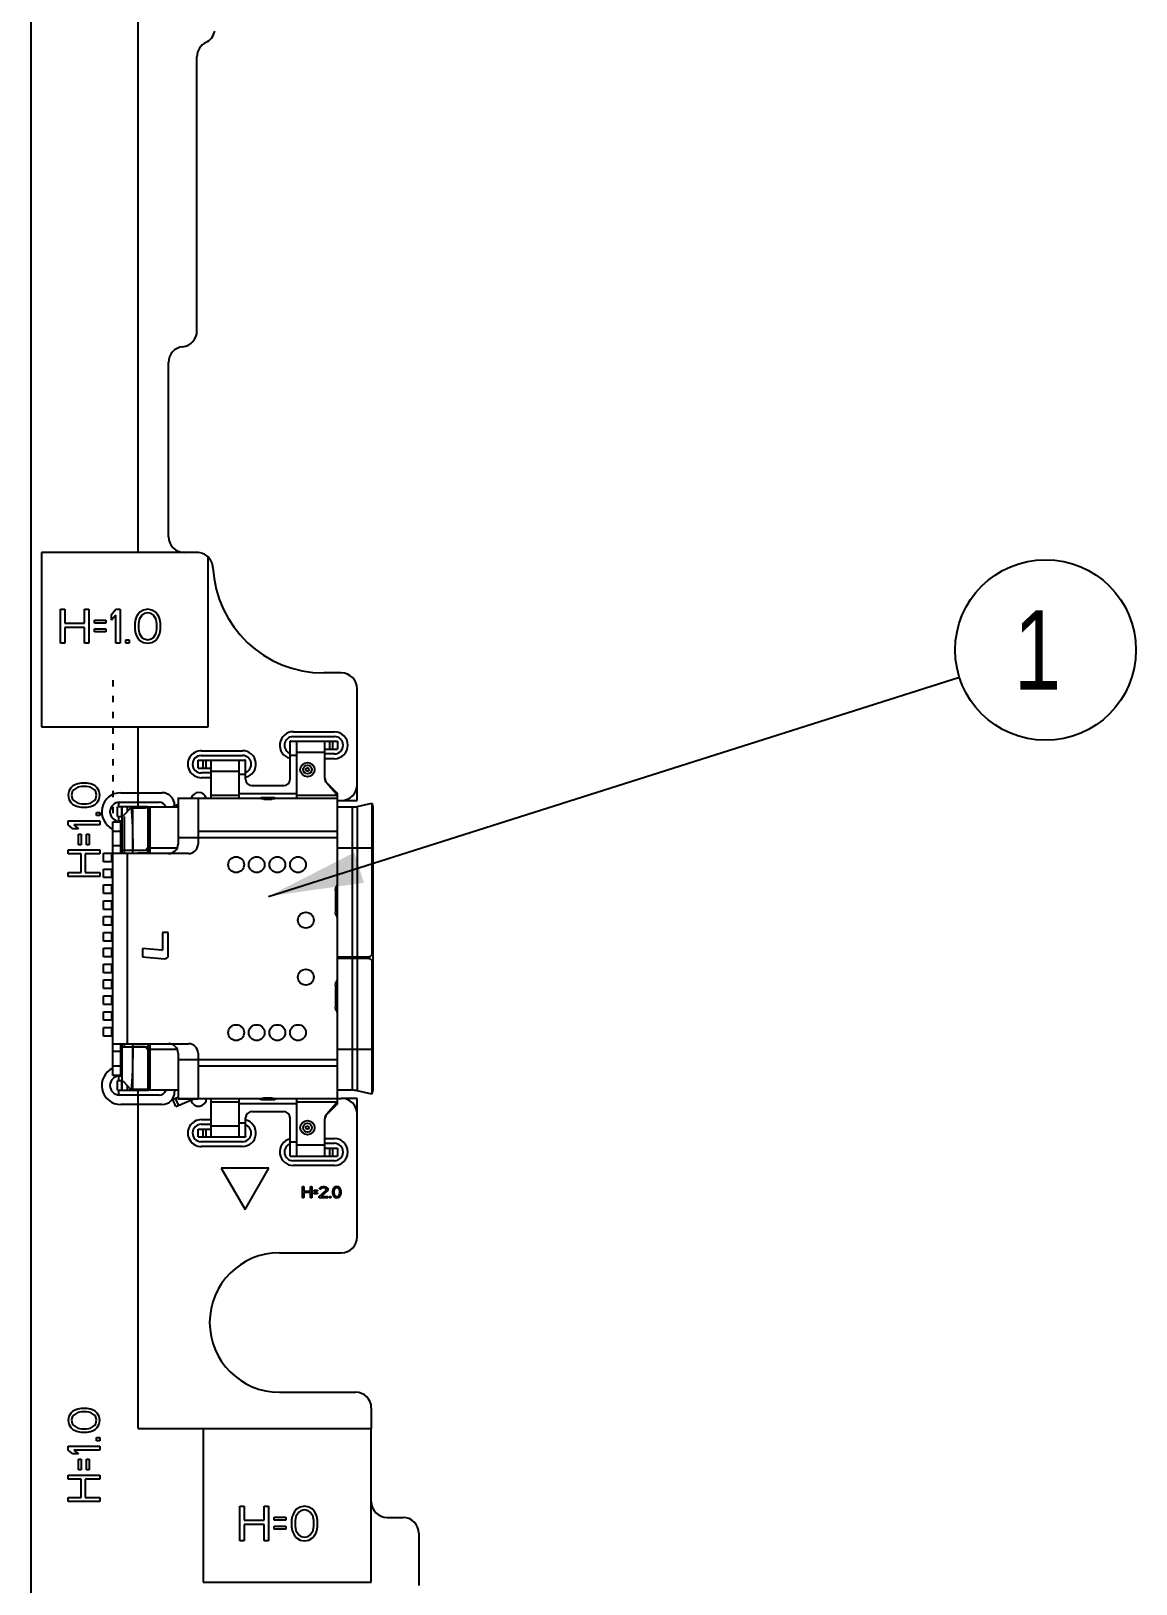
# Model space of a CAD drawing. Header units: millimetres. Extents: x 0 to 594, y 0 to 420.
# Drawn here: x 340.58 to 375.44, y 111.82 to 160.83 of the extents above; entities that cross this region are included whole.
import ezdxf

# ---------------------------------------------------------------- set-up
doc = ezdxf.new("R2010")
doc.units = ezdxf.units.MM
doc.header["$LTSCALE"] = 32.67
doc.layers.get('0').update_dxf_attribs({"linetype": 'CONTINUOUS'})
doc.styles.get("Standard").update_dxf_attribs({"font": 'txt', "width": 0.8})
doc.dimstyles.get("Standard").update_dxf_attribs({"dimtxt": 2.5, "dimasz": 3, "dimexe": 1.5, "dimexo": 1.2, "dimtad": 1, "dimdsep": 46, "dimtxsty": 'STANDARD', "dimblk": '_FILLED', "dimblk1": '_FILLED', "dimblk2": '_FILLED', "dimcen": 0.09, "dimazin": 2, "dimtol": 1, "dimtp": 0.01, "dimtm": 0.01, "dimtfac": 1, "dimtofl": 0, "dimtmove": 0, "dimatfit": 3, "dimldrblk": '_FILLED', "dimfxl": 1, "dimtolj": 1, "dimarcsym": 0})

# ---------------------------------------------------------------- blocks, each defined once
blk = doc.blocks.new('_FILLED')
at = {"color": 0, "linetype": 'BYBLOCK'}
blk.add_solid([(0, 0), (-1, 0.167), (-1, -0.167)], dxfattribs=at)
blk = doc.blocks.new('BALLOON_BL11', base_point=(372.585, 141.298))
at = {"color": 7, "linetype": 'CONTINUOUS'}
blk.add_circle((372.585, 141.298), 2.851, dxfattribs=at)
at = {"color": 7, "linetype": 'CONTINUOUS', "insert": (371.585, 142.548), "char_height": 2.5, "width": 2, "attachment_point": 1, "line_spacing_factor": 0.9}
blk.add_mtext('1', dxfattribs=at)

msp = doc.modelspace()

# ---------------------------------------------------------------- linework, layer by layer
at = {"color": 7, "linetype": 'CONTINUOUS'}
for p, q in [((340.584, 102.923), (340.584, 193.753)), ((343.967, 144.373), (343.967, 168.026)), ((345.817, 151.368), (345.817, 160.023)), ((344.917, 144.873), (344.917, 150.373)), ((345.822, 144.373), (340.917, 144.373)), ((340.917, 144.373), (340.917, 138.873)), ((346.167, 138.873), (346.167, 144.235)), ((341.51, 142.583), (341.645, 142.583)), ((341.51, 141.509), (341.51, 142.583)), ((341.645, 142.583), (341.645, 142.149)), ((341.645, 142.149), (342.271, 142.149)), ((342.271, 142.583), (342.405, 142.583)), ((342.271, 142.149), (342.271, 142.583)), ((342.405, 142.583), (342.405, 141.509)), ((342.584, 142.24), (342.942, 142.24)), ((342.584, 142.149), (342.584, 142.24)), ((342.942, 142.149), (342.584, 142.149)), ((342.942, 142.24), (342.942, 142.149)), ((343.121, 142.423), (343.256, 142.583)), ((343.121, 142.24), (343.121, 142.423)), ((343.256, 142.4), (343.121, 142.24)), ((343.256, 142.583), (343.39, 142.583)), ((343.256, 141.509), (343.256, 142.4)), ((343.39, 142.583), (343.39, 141.509)), ((343.882, 142.263), (343.86, 142.149)), ((343.86, 142.149), (343.86, 141.943)), ((343.904, 142.332), (343.882, 142.263)), ((343.949, 142.423), (343.904, 142.332)), ((344.016, 142.492), (343.949, 142.423)), ((343.994, 142.263), (343.971, 142.126)), ((344.083, 142.4), (343.994, 142.263)), ((344.128, 142.56), (344.016, 142.492)), ((344.15, 142.446), (344.083, 142.4)), ((344.262, 142.583), (344.128, 142.56)), ((344.262, 142.469), (344.15, 142.446)), ((344.397, 142.56), (344.262, 142.583)), ((344.374, 142.446), (344.262, 142.469)), ((344.441, 142.4), (344.374, 142.446)), ((344.508, 142.492), (344.397, 142.56)), ((344.531, 142.263), (344.441, 142.4)), ((344.576, 142.423), (344.508, 142.492)), ((344.553, 142.126), (344.531, 142.263)), ((344.62, 142.332), (344.576, 142.423)), ((344.643, 142.263), (344.62, 142.332)), ((344.665, 142.149), (344.643, 142.263)), ((344.665, 141.943), (344.665, 142.149)), ((342.271, 142.012), (341.645, 142.012)), ((341.645, 142.012), (341.645, 141.509)), ((342.271, 141.509), (342.271, 142.012)), ((342.584, 141.966), (342.942, 141.966)), ((342.584, 141.875), (342.584, 141.966)), ((342.942, 141.875), (342.584, 141.875)), ((342.942, 141.966), (342.942, 141.875)), ((343.86, 141.943), (343.882, 141.829)), ((343.882, 141.829), (343.904, 141.761)), ((343.904, 141.761), (343.949, 141.669)), ((343.949, 141.669), (344.016, 141.601)), ((343.971, 142.126), (343.971, 141.966)), ((343.971, 141.966), (343.994, 141.829)), ((343.994, 141.829), (344.083, 141.692)), ((344.083, 141.692), (344.15, 141.646)), ((344.15, 141.646), (344.262, 141.623)), ((344.262, 141.623), (344.374, 141.646)), ((344.374, 141.646), (344.441, 141.692)), ((344.441, 141.692), (344.531, 141.829)), ((344.508, 141.601), (344.576, 141.669)), ((344.531, 141.829), (344.553, 141.966)), ((344.553, 141.966), (344.553, 142.126)), ((344.576, 141.669), (344.62, 141.761)), ((344.62, 141.761), (344.643, 141.829)), ((344.643, 141.829), (344.665, 141.943)), ((341.645, 141.509), (341.51, 141.509)), ((342.405, 141.509), (342.271, 141.509)), ((343.39, 141.509), (343.256, 141.509)), ((343.569, 141.623), (343.681, 141.623)), ((343.569, 141.509), (343.569, 141.623)), ((343.681, 141.509), (343.569, 141.509)), ((343.681, 141.623), (343.681, 141.509)), ((344.016, 141.601), (344.128, 141.532)), ((344.128, 141.532), (344.262, 141.509)), ((344.262, 141.509), (344.397, 141.532)), ((344.397, 141.532), (344.508, 141.601)), ((350.367, 140.573), (349.817, 140.573)), ((350.867, 137.048), (350.867, 140.073)), ((340.917, 138.873), (346.167, 138.873)), ((343.967, 136.343), (343.967, 138.873)), ((348.774, 138.418), (348.752, 138.418)), ((348.752, 137.218), (348.752, 138.416)), ((348.781, 138.418), (350.252, 138.418)), ((348.844, 138.568), (350.152, 138.568)), ((348.952, 138.418), (348.952, 136.618)), ((349.852, 137.244), (349.852, 138.418)), ((350.002, 138.418), (350.002, 138.168)), ((350.102, 138.168), (350.102, 138.418)), ((350.252, 138.418), (350.252, 138.168)), ((345.852, 137.818), (347.322, 137.818)), ((345.852, 137.568), (345.852, 137.818)), ((345.944, 137.968), (347.252, 137.968)), ((346.002, 137.818), (346.002, 137.568)), ((346.102, 137.568), (346.102, 137.818)), ((346.252, 137.818), (346.252, 136.618)), ((347.152, 136.618), (347.152, 137.818)), ((347.351, 137.818), (347.329, 137.818)), ((347.352, 137.218), (347.352, 137.816)), ((348.952, 137.968), (348.752, 137.968)), ((349.852, 138.068), (348.952, 138.068)), ((349.852, 138.168), (350.252, 138.168)), ((350.152, 138.018), (349.852, 138.018)), ((345.852, 137.568), (346.252, 137.568)), ((346.252, 137.418), (345.952, 137.418)), ((347.152, 137.468), (346.252, 137.468)), ((347.352, 137.368), (347.152, 137.368)), ((341.779, 136.841), (341.757, 136.716)), ((341.842, 136.945), (341.779, 136.841)), ((341.906, 137.007), (341.842, 136.945)), ((341.885, 136.82), (341.864, 136.716)), ((341.928, 136.882), (341.885, 136.82)), ((341.991, 137.049), (341.906, 137.007)), ((342.055, 136.966), (341.928, 136.882)), ((342.055, 137.07), (341.991, 137.049)), ((342.162, 137.091), (342.055, 137.07)), ((342.183, 136.986), (342.055, 136.966)), ((342.353, 137.091), (342.162, 137.091)), ((342.332, 136.986), (342.183, 136.986)), ((342.459, 136.966), (342.332, 136.986)), ((342.459, 137.07), (342.353, 137.091)), ((342.523, 137.049), (342.459, 137.07)), ((342.587, 136.882), (342.459, 136.966)), ((342.608, 137.007), (342.523, 137.049)), ((342.63, 136.82), (342.587, 136.882)), ((342.672, 136.945), (342.608, 137.007)), ((342.651, 136.716), (342.63, 136.82)), ((342.736, 136.841), (342.672, 136.945)), ((342.757, 136.716), (342.736, 136.841)), ((347.152, 136.768), (348.952, 136.768)), ((347.552, 137.018), (348.552, 137.018)), ((349.902, 137.111), (350.201, 136.775)), ((349.91, 137.11), (350.252, 136.768)), ((350.206, 136.768), (350.252, 136.768)), ((350.252, 136.68), (350.252, 136.768)), ((341.757, 136.716), (341.779, 136.591)), ((341.779, 136.591), (341.842, 136.486)), ((341.842, 136.486), (341.906, 136.424)), ((341.864, 136.716), (341.885, 136.611)), ((341.885, 136.611), (341.928, 136.549)), ((341.906, 136.424), (341.991, 136.382)), ((341.928, 136.549), (342.055, 136.466)), ((341.991, 136.382), (342.055, 136.361)), ((342.055, 136.466), (342.183, 136.445)), ((342.055, 136.361), (342.162, 136.341)), ((342.162, 136.341), (342.353, 136.341)), ((342.183, 136.445), (342.332, 136.445)), ((342.332, 136.445), (342.459, 136.466)), ((342.353, 136.341), (342.459, 136.361)), ((342.459, 136.466), (342.587, 136.549)), ((342.459, 136.361), (342.523, 136.382)), ((342.523, 136.382), (342.608, 136.424)), ((342.587, 136.549), (342.63, 136.611)), ((342.608, 136.424), (342.672, 136.486)), ((342.63, 136.611), (342.651, 136.716)), ((342.672, 136.486), (342.736, 136.591)), ((342.736, 136.591), (342.757, 136.716)), ((344.206, 136.343), (343.312, 136.343)), ((343.312, 136.043), (343.312, 136.343)), ((343.337, 136.493), (343.337, 136.343)), ((343.372, 136.493), (344.622, 136.493)), ((343.438, 136.343), (343.438, 136.043)), ((343.441, 136.343), (343.441, 136.043)), ((343.462, 134.873), (343.462, 136.343)), ((343.736, 136.321), (343.495, 136.07)), ((343.612, 136.343), (343.612, 136.191)), ((344.182, 136.321), (343.736, 136.321)), ((343.736, 136.321), (343.747, 136.283)), ((343.779, 136.321), (344.182, 136.321)), ((343.779, 136.321), (343.779, 134.873)), ((344.132, 136.321), (344.132, 136.343)), ((344.243, 136.343), (344.206, 136.343)), ((344.206, 136.321), (344.206, 136.343)), ((344.256, 136.343), (345.222, 136.343)), ((344.282, 134.968), (344.282, 136.337)), ((344.332, 136.343), (344.332, 134.893)), ((345.052, 136.36), (345.222, 136.43)), ((345.059, 136.343), (345.052, 136.36)), ((345.167, 136.343), (345.144, 136.398)), ((345.222, 136.618), (345.222, 135.173)), ((345.225, 136.618), (350.252, 136.618)), ((345.852, 136.618), (345.852, 135.173)), ((346.252, 136.718), (347.152, 136.718)), ((347.827, 136.643), (348.277, 136.643)), ((347.827, 136.643), (347.827, 136.618)), ((347.927, 136.595), (348.177, 136.595)), ((348.277, 136.618), (348.277, 136.643)), ((348.327, 136.618), (348.327, 136.616)), ((348.952, 136.718), (350.237, 136.718)), ((350.252, 127.104), (350.252, 136.642)), ((350.252, 136.548), (350.367, 136.548)), ((350.252, 136.343), (350.722, 136.343)), ((350.722, 131.613), (350.722, 136.343)), ((350.875, 136.36), (351.333, 136.463)), ((350.875, 136.36), (350.875, 131.613)), ((351.333, 136.463), (351.36, 136.343)), ((351.333, 136.463), (351.333, 131.713)), ((351.36, 136.343), (351.372, 136.343)), ((351.372, 127.403), (351.372, 136.343)), ((341.757, 135.903), (342.757, 135.903)), ((341.757, 135.778), (341.757, 135.903)), ((341.906, 135.653), (341.757, 135.778)), ((342.757, 135.778), (341.928, 135.778)), ((341.928, 135.778), (342.076, 135.653)), ((342.651, 136.174), (342.757, 136.174)), ((342.651, 136.07), (342.651, 136.174)), ((342.757, 136.07), (342.651, 136.07)), ((342.757, 136.174), (342.757, 136.07)), ((342.757, 135.903), (342.757, 135.778)), ((343.162, 135.873), (343.412, 135.873)), ((343.162, 127.873), (343.162, 135.873)), ((343.312, 136.043), (343.462, 136.043)), ((343.337, 136.043), (343.337, 135.893)), ((343.462, 135.893), (343.372, 135.893)), ((343.412, 134.873), (343.412, 135.873)), ((343.462, 136.07), (343.495, 136.07)), ((343.529, 134.873), (343.529, 136.043)), ((342.076, 135.653), (341.906, 135.653)), ((342.076, 135.486), (342.162, 135.486)), ((342.076, 135.153), (342.076, 135.486)), ((342.162, 135.486), (342.162, 135.153)), ((342.332, 135.486), (342.417, 135.486)), ((342.332, 135.153), (342.332, 135.486)), ((342.417, 135.486), (342.417, 135.153)), ((343.412, 135.573), (343.162, 135.573)), ((350.252, 135.368), (345.222, 135.368)), ((350.252, 135.568), (345.852, 135.568)), ((341.757, 134.986), (342.757, 134.986)), ((341.757, 134.861), (341.757, 134.986)), ((342.162, 134.861), (341.757, 134.861)), ((342.162, 135.153), (342.076, 135.153)), ((342.162, 134.278), (342.162, 134.861)), ((342.757, 134.861), (342.289, 134.861)), ((342.289, 134.861), (342.289, 134.278)), ((342.417, 135.153), (342.332, 135.153)), ((342.757, 134.986), (342.757, 134.861)), ((343.162, 134.848), (343.116, 134.848)), ((343.116, 134.848), (343.116, 134.648)), ((343.162, 135.123), (343.412, 135.123)), ((345.552, 134.873), (343.162, 134.873)), ((343.786, 134.973), (343.462, 134.973)), ((343.612, 134.873), (343.612, 128.873)), ((344.182, 134.973), (343.786, 134.973)), ((344.282, 134.973), (343.79, 134.973)), ((343.952, 134.893), (344.332, 134.893)), ((343.952, 134.873), (343.952, 134.893)), ((344.182, 134.973), (344.282, 135.073)), ((345.19, 135.043), (344.282, 135.043)), ((351.372, 135.043), (350.252, 135.043)), ((343.116, 134.648), (343.162, 134.648)), ((343.162, 134.348), (343.116, 134.348)), ((343.116, 134.348), (343.116, 134.148)), ((341.757, 134.278), (342.162, 134.278)), ((341.757, 134.153), (341.757, 134.278)), ((342.757, 134.153), (341.757, 134.153)), ((342.289, 134.278), (342.757, 134.278)), ((342.757, 134.278), (342.757, 134.153)), ((343.116, 134.148), (343.162, 134.148)), ((343.162, 133.848), (343.116, 133.848)), ((343.116, 133.848), (343.116, 133.648)), ((343.116, 133.648), (343.162, 133.648)), ((343.116, 133.348), (343.162, 133.348)), ((343.116, 133.348), (343.116, 133.148)), ((350.202, 133.101), (350.202, 133.645)), ((343.116, 133.148), (343.162, 133.148)), ((343.162, 132.848), (343.116, 132.848)), ((343.116, 132.848), (343.116, 132.648)), ((343.116, 132.648), (343.162, 132.648)), ((343.162, 132.348), (343.116, 132.348)), ((343.116, 132.348), (343.116, 132.148)), ((344.912, 132.385), (344.732, 132.385)), ((344.732, 132.385), (344.732, 131.845)), ((344.912, 131.655), (344.912, 132.385)), ((343.116, 132.148), (343.162, 132.148)), ((343.162, 131.848), (343.116, 131.848)), ((343.116, 131.848), (343.116, 131.648)), ((344.705, 131.82), (344.102, 131.873)), ((344.102, 131.873), (344.102, 131.617)), ((343.116, 131.648), (343.162, 131.648)), ((344.102, 131.617), (344.803, 131.556)), ((350.252, 131.613), (351.236, 131.613)), ((351.296, 131.563), (350.252, 131.563)), ((350.722, 127.403), (350.722, 131.563)), ((350.875, 131.563), (350.875, 127.386)), ((351.333, 131.713), (351.372, 131.713)), ((351.372, 131.463), (351.333, 131.463)), ((351.333, 131.463), (351.333, 127.283)), ((343.162, 131.348), (343.116, 131.348)), ((343.116, 131.348), (343.116, 131.148)), ((343.116, 131.148), (343.162, 131.148)), ((343.116, 130.848), (343.162, 130.848)), ((343.116, 130.848), (343.116, 130.648)), ((343.116, 130.648), (343.162, 130.648)), ((350.202, 130.101), (350.202, 130.645)), ((343.162, 130.348), (343.116, 130.348)), ((343.116, 130.348), (343.116, 130.148)), ((343.116, 130.148), (343.162, 130.148)), ((343.162, 129.848), (343.116, 129.848)), ((343.116, 129.848), (343.116, 129.648)), ((343.116, 129.648), (343.162, 129.648)), ((343.116, 129.348), (343.162, 129.348)), ((343.116, 129.348), (343.116, 129.148)), ((343.116, 129.148), (343.162, 129.148)), ((343.162, 128.873), (345.552, 128.873)), ((343.412, 128.623), (343.162, 128.623)), ((343.412, 127.873), (343.412, 128.873)), ((343.462, 127.403), (343.462, 128.873)), ((343.462, 128.773), (343.752, 128.773)), ((343.529, 128.773), (343.529, 128.873)), ((343.752, 128.773), (344.282, 128.773)), ((343.779, 128.873), (343.779, 127.426)), ((344.182, 128.773), (343.79, 128.773)), ((343.952, 128.853), (343.952, 128.873)), ((344.332, 128.853), (343.952, 128.853)), ((344.182, 128.773), (344.282, 128.673)), ((344.282, 127.41), (344.282, 128.778)), ((344.282, 128.703), (345.19, 128.703)), ((344.332, 128.853), (344.332, 127.403)), ((345.222, 128.573), (345.222, 127.129)), ((345.852, 128.573), (345.852, 127.128)), ((350.252, 128.703), (351.372, 128.703)), ((343.162, 128.173), (343.412, 128.173)), ((345.222, 128.378), (350.252, 128.378)), ((345.852, 128.178), (350.252, 128.178)), ((343.412, 127.873), (343.162, 127.873)), ((343.462, 127.703), (343.312, 127.703)), ((343.312, 127.403), (343.312, 127.703)), ((343.337, 127.853), (343.337, 127.703)), ((343.372, 127.853), (343.462, 127.853)), ((343.438, 127.703), (343.438, 127.403)), ((343.441, 127.703), (343.441, 127.403)), ((343.495, 127.676), (343.462, 127.676)), ((343.495, 127.676), (343.736, 127.426)), ((343.612, 127.555), (343.612, 127.403)), ((343.747, 127.463), (343.736, 127.426)), ((343.312, 127.403), (344.206, 127.403)), ((343.337, 127.403), (343.337, 127.253)), ((344.622, 127.253), (343.372, 127.253)), ((343.736, 127.426), (344.182, 127.426)), ((344.278, 127.426), (343.779, 127.426)), ((343.967, 116.723), (343.967, 127.426)), ((344.132, 127.403), (344.132, 127.426)), ((344.206, 127.403), (344.206, 127.426)), ((344.206, 127.403), (344.243, 127.404)), ((345.222, 127.403), (344.256, 127.403)), ((345.052, 127.12), (345.222, 127.19)), ((345.148, 126.889), (345.052, 127.12)), ((345.24, 126.927), (345.144, 127.158)), ((345.148, 126.889), (345.698, 127.117)), ((345.222, 127.129), (345.852, 127.129)), ((350.252, 127.128), (345.225, 127.128)), ((346.252, 127.128), (346.252, 125.928)), ((347.152, 127.028), (346.252, 127.028)), ((347.152, 125.928), (347.152, 127.128)), ((348.952, 126.978), (347.152, 126.978)), ((347.777, 127.128), (347.777, 127.131)), ((347.777, 127.129), (348.327, 127.129)), ((347.827, 127.128), (347.827, 127.103)), ((348.277, 127.103), (347.827, 127.103)), ((348.177, 127.151), (347.927, 127.151)), ((348.277, 127.103), (348.277, 127.128)), ((348.952, 127.128), (348.952, 125.328)), ((350.237, 127.028), (348.952, 127.028)), ((350.201, 126.971), (349.902, 126.635)), ((350.252, 126.978), (349.91, 126.637)), ((350.252, 126.978), (350.206, 126.978)), ((350.722, 127.403), (350.252, 127.403)), ((350.252, 127.148), (350.367, 127.148)), ((350.252, 126.978), (350.252, 127.066)), ((351.333, 127.283), (350.875, 127.386)), ((351.36, 127.403), (351.333, 127.283)), ((351.372, 127.403), (351.36, 127.403)), ((347.352, 125.93), (347.352, 126.528)), ((347.552, 126.728), (348.552, 126.728)), ((348.752, 125.33), (348.752, 126.528)), ((349.852, 125.328), (349.852, 126.502)), ((350.867, 122.773), (350.867, 126.648)), ((345.852, 126.178), (346.252, 126.178)), ((345.852, 125.928), (345.852, 126.178)), ((345.952, 126.328), (346.252, 126.328)), ((346.002, 126.178), (346.002, 125.928)), ((346.102, 125.928), (346.102, 126.178)), ((346.252, 126.278), (347.152, 126.278)), ((347.152, 126.378), (347.352, 126.378)), ((345.852, 125.928), (347.322, 125.928)), ((347.252, 125.778), (345.944, 125.778)), ((347.329, 125.928), (347.351, 125.928)), ((348.752, 125.778), (348.952, 125.778)), ((348.952, 125.678), (349.852, 125.678)), ((349.852, 125.728), (350.152, 125.728)), ((349.852, 125.578), (350.252, 125.578)), ((350.002, 125.578), (350.002, 125.328)), ((350.102, 125.328), (350.102, 125.578)), ((350.252, 125.578), (350.252, 125.328)), ((348.752, 125.328), (348.774, 125.328)), ((348.781, 125.328), (350.252, 125.328)), ((350.152, 125.178), (348.844, 125.178)), ((348.084, 124.943), (346.584, 124.943)), ((346.584, 124.943), (347.334, 123.644)), ((347.334, 123.644), (348.084, 124.943)), ((349.145, 124.364), (349.19, 124.364)), ((349.145, 124.01), (349.145, 124.364)), ((349.19, 124.01), (349.145, 124.01)), ((349.19, 124.364), (349.19, 124.221)), ((349.19, 124.221), (349.396, 124.221)), ((349.396, 124.176), (349.19, 124.176)), ((349.19, 124.176), (349.19, 124.01)), ((349.396, 124.364), (349.44, 124.364)), ((349.396, 124.221), (349.396, 124.364)), ((349.396, 124.01), (349.396, 124.176)), ((349.44, 124.01), (349.396, 124.01)), ((349.44, 124.364), (349.44, 124.01)), ((349.499, 124.251), (349.617, 124.251)), ((349.499, 124.221), (349.499, 124.251)), ((349.617, 124.221), (349.499, 124.221)), ((349.499, 124.161), (349.617, 124.161)), ((349.499, 124.131), (349.499, 124.161)), ((349.617, 124.131), (349.499, 124.131)), ((349.617, 124.251), (349.617, 124.221)), ((349.617, 124.161), (349.617, 124.131)), ((349.676, 124.048), (349.882, 124.236)), ((349.676, 124.01), (349.676, 124.048)), ((349.941, 124.01), (349.676, 124.01)), ((349.683, 124.281), (349.69, 124.311)), ((349.72, 124.281), (349.683, 124.281)), ((349.69, 124.311), (349.72, 124.341)), ((349.72, 124.341), (349.749, 124.356)), ((349.735, 124.304), (349.72, 124.281)), ((349.757, 124.319), (349.735, 124.304)), ((349.919, 124.213), (349.735, 124.048)), ((349.735, 124.048), (349.941, 124.048)), ((349.749, 124.356), (349.801, 124.364)), ((349.793, 124.326), (349.757, 124.319)), ((349.823, 124.326), (349.793, 124.326)), ((349.801, 124.364), (349.83, 124.364)), ((349.86, 124.319), (349.823, 124.326)), ((349.83, 124.364), (349.875, 124.356)), ((349.882, 124.304), (349.86, 124.319)), ((349.875, 124.356), (349.904, 124.341)), ((349.897, 124.281), (349.882, 124.304)), ((349.882, 124.236), (349.897, 124.266)), ((349.897, 124.266), (349.897, 124.281)), ((349.904, 124.341), (349.933, 124.311)), ((349.933, 124.236), (349.919, 124.213)), ((349.933, 124.311), (349.941, 124.281)), ((349.941, 124.266), (349.933, 124.236)), ((349.941, 124.281), (349.941, 124.266)), ((349.941, 124.048), (349.941, 124.01)), ((350, 124.048), (350.037, 124.048)), ((350, 124.01), (350, 124.048)), ((350.037, 124.01), (350, 124.01)), ((350.037, 124.048), (350.037, 124.01)), ((350.103, 124.259), (350.095, 124.221)), ((350.095, 124.221), (350.095, 124.153)), ((350.095, 124.153), (350.103, 124.116)), ((350.11, 124.281), (350.103, 124.259)), ((350.103, 124.116), (350.11, 124.093)), ((350.125, 124.311), (350.11, 124.281)), ((350.11, 124.093), (350.125, 124.063)), ((350.147, 124.334), (350.125, 124.311)), ((350.125, 124.063), (350.147, 124.04)), ((350.14, 124.259), (350.132, 124.213)), ((350.132, 124.213), (350.132, 124.161)), ((350.132, 124.161), (350.14, 124.116)), ((350.169, 124.304), (350.14, 124.259)), ((350.14, 124.116), (350.169, 124.071)), ((350.184, 124.356), (350.147, 124.334)), ((350.147, 124.04), (350.184, 124.018)), ((350.191, 124.319), (350.169, 124.304)), ((350.169, 124.071), (350.191, 124.055)), ((350.228, 124.364), (350.184, 124.356)), ((350.184, 124.018), (350.228, 124.01)), ((350.228, 124.326), (350.191, 124.319)), ((350.191, 124.055), (350.228, 124.048)), ((350.272, 124.356), (350.228, 124.364)), ((350.265, 124.319), (350.228, 124.326)), ((350.228, 124.048), (350.265, 124.055)), ((350.228, 124.01), (350.272, 124.018)), ((350.287, 124.304), (350.265, 124.319)), ((350.265, 124.055), (350.287, 124.071)), ((350.309, 124.334), (350.272, 124.356)), ((350.272, 124.018), (350.309, 124.04)), ((350.316, 124.259), (350.287, 124.304)), ((350.287, 124.071), (350.316, 124.116)), ((350.331, 124.311), (350.309, 124.334)), ((350.309, 124.04), (350.331, 124.063)), ((350.324, 124.213), (350.316, 124.259)), ((350.316, 124.116), (350.324, 124.161)), ((350.324, 124.161), (350.324, 124.213)), ((350.346, 124.281), (350.331, 124.311)), ((350.331, 124.063), (350.346, 124.093)), ((350.353, 124.259), (350.346, 124.281)), ((350.346, 124.093), (350.353, 124.116)), ((350.361, 124.221), (350.353, 124.259)), ((350.353, 124.116), (350.361, 124.153)), ((350.361, 124.153), (350.361, 124.221)), ((348.417, 122.273), (350.367, 122.273)), ((348.417, 117.873), (350.817, 117.873)), ((341.842, 117.215), (341.779, 117.111)), ((341.906, 117.277), (341.842, 117.215)), ((341.928, 117.152), (341.885, 117.09)), ((341.991, 117.319), (341.906, 117.277)), ((342.055, 117.236), (341.928, 117.152)), ((342.055, 117.34), (341.991, 117.319)), ((342.162, 117.361), (342.055, 117.34)), ((342.183, 117.257), (342.055, 117.236)), ((342.353, 117.361), (342.162, 117.361)), ((342.332, 117.257), (342.183, 117.257)), ((342.459, 117.236), (342.332, 117.257)), ((342.459, 117.34), (342.353, 117.361)), ((342.523, 117.319), (342.459, 117.34)), ((342.587, 117.152), (342.459, 117.236)), ((342.608, 117.277), (342.523, 117.319)), ((342.63, 117.09), (342.587, 117.152)), ((342.672, 117.215), (342.608, 117.277)), ((342.736, 117.111), (342.672, 117.215)), ((351.317, 117.373), (351.317, 116.723)), ((341.779, 117.111), (341.757, 116.986)), ((341.757, 116.986), (341.779, 116.861)), ((341.779, 116.861), (341.842, 116.757)), ((341.842, 116.757), (341.906, 116.694)), ((341.885, 117.09), (341.864, 116.986)), ((341.864, 116.986), (341.885, 116.882)), ((341.885, 116.882), (341.928, 116.819)), ((341.906, 116.694), (341.991, 116.652)), ((341.928, 116.819), (342.055, 116.736)), ((341.991, 116.652), (342.055, 116.632)), ((342.055, 116.736), (342.183, 116.715)), ((342.183, 116.715), (342.332, 116.715)), ((342.332, 116.715), (342.459, 116.736)), ((342.459, 116.736), (342.587, 116.819)), ((342.459, 116.632), (342.523, 116.652)), ((342.523, 116.652), (342.608, 116.694)), ((342.587, 116.819), (342.63, 116.882)), ((342.608, 116.694), (342.672, 116.757)), ((342.651, 116.986), (342.63, 117.09)), ((342.63, 116.882), (342.651, 116.986)), ((342.672, 116.757), (342.736, 116.861)), ((342.757, 116.986), (342.736, 117.111)), ((342.736, 116.861), (342.757, 116.986)), ((343.967, 116.723), (351.317, 116.723)), ((346.017, 116.723), (346.017, 111.873)), ((351.317, 111.873), (351.317, 116.723)), ((341.757, 116.173), (342.757, 116.173)), ((341.757, 116.048), (341.757, 116.173)), ((342.055, 116.632), (342.162, 116.611)), ((342.162, 116.611), (342.353, 116.611)), ((342.353, 116.611), (342.459, 116.632)), ((342.651, 116.444), (342.757, 116.444)), ((342.651, 116.34), (342.651, 116.444)), ((342.757, 116.34), (342.651, 116.34)), ((342.757, 116.444), (342.757, 116.34)), ((342.757, 116.173), (342.757, 116.048)), ((341.906, 115.923), (341.757, 116.048)), ((342.076, 115.923), (341.906, 115.923)), ((342.757, 116.048), (341.928, 116.048)), ((341.928, 116.048), (342.076, 115.923)), ((342.076, 115.757), (342.162, 115.757)), ((342.076, 115.423), (342.076, 115.757)), ((342.162, 115.757), (342.162, 115.423)), ((342.332, 115.757), (342.417, 115.757)), ((342.332, 115.423), (342.332, 115.757)), ((342.417, 115.757), (342.417, 115.423)), ((341.757, 115.257), (342.757, 115.257)), ((341.757, 115.132), (341.757, 115.257)), ((342.162, 115.423), (342.076, 115.423)), ((342.417, 115.423), (342.332, 115.423)), ((342.757, 115.257), (342.757, 115.132)), ((342.162, 115.132), (341.757, 115.132)), ((342.162, 114.548), (342.162, 115.132)), ((342.757, 115.132), (342.289, 115.132)), ((342.289, 115.132), (342.289, 114.548)), ((341.757, 114.548), (342.162, 114.548)), ((341.757, 114.423), (341.757, 114.548)), ((342.757, 114.423), (341.757, 114.423)), ((342.289, 114.548), (342.757, 114.548)), ((342.757, 114.548), (342.757, 114.423)), ((347.168, 114.273), (347.305, 114.273)), ((347.168, 113.184), (347.168, 114.273)), ((347.305, 114.273), (347.305, 113.832)), ((347.94, 114.273), (348.076, 114.273)), ((347.94, 113.832), (347.94, 114.273)), ((348.076, 114.273), (348.076, 113.184)), ((349.074, 114.249), (348.961, 114.18)), ((349.21, 114.273), (349.074, 114.249)), ((349.346, 114.249), (349.21, 114.273)), ((349.46, 114.18), (349.346, 114.249)), ((347.305, 113.832), (347.94, 113.832)), ((348.257, 113.925), (348.62, 113.925)), ((348.257, 113.832), (348.257, 113.925)), ((348.62, 113.832), (348.257, 113.832)), ((348.62, 113.925), (348.62, 113.832)), ((348.825, 113.948), (348.802, 113.832)), ((348.802, 113.832), (348.802, 113.624)), ((348.847, 114.018), (348.825, 113.948)), ((348.893, 114.11), (348.847, 114.018)), ((348.961, 114.18), (348.893, 114.11)), ((348.938, 113.948), (348.915, 113.809)), ((348.915, 113.809), (348.915, 113.647)), ((349.029, 114.087), (348.938, 113.948)), ((349.097, 114.134), (349.029, 114.087)), ((349.21, 114.157), (349.097, 114.134)), ((349.324, 114.134), (349.21, 114.157)), ((349.392, 114.087), (349.324, 114.134)), ((349.482, 113.948), (349.392, 114.087)), ((349.528, 114.11), (349.46, 114.18)), ((349.505, 113.809), (349.482, 113.948)), ((349.505, 113.647), (349.505, 113.809)), ((349.573, 114.018), (349.528, 114.11)), ((349.596, 113.948), (349.573, 114.018)), ((349.619, 113.832), (349.596, 113.948)), ((349.619, 113.624), (349.619, 113.832)), ((351.817, 113.923), (352.317, 113.923)), ((347.94, 113.693), (347.305, 113.693)), ((347.305, 113.693), (347.305, 113.184)), ((347.94, 113.184), (347.94, 113.693)), ((348.257, 113.647), (348.62, 113.647)), ((348.257, 113.554), (348.257, 113.647)), ((348.62, 113.554), (348.257, 113.554)), ((348.62, 113.647), (348.62, 113.554)), ((348.802, 113.624), (348.825, 113.508)), ((348.825, 113.508), (348.847, 113.439)), ((348.847, 113.439), (348.893, 113.346)), ((348.893, 113.346), (348.961, 113.276)), ((348.915, 113.647), (348.938, 113.508)), ((348.938, 113.508), (349.029, 113.369)), ((348.961, 113.276), (349.074, 113.207)), ((349.029, 113.369), (349.097, 113.323)), ((349.097, 113.323), (349.21, 113.3)), ((349.21, 113.3), (349.324, 113.323)), ((349.324, 113.323), (349.392, 113.369)), ((349.346, 113.207), (349.46, 113.276)), ((349.392, 113.369), (349.482, 113.508)), ((349.46, 113.276), (349.528, 113.346)), ((349.482, 113.508), (349.505, 113.647)), ((349.528, 113.346), (349.573, 113.439)), ((349.573, 113.439), (349.596, 113.508)), ((349.596, 113.508), (349.619, 113.624)), ((352.817, 113.423), (352.817, 111.77)), ((347.305, 113.184), (347.168, 113.184)), ((348.076, 113.184), (347.94, 113.184)), ((349.074, 113.207), (349.21, 113.184)), ((349.21, 113.184), (349.346, 113.207)), ((346.017, 111.873), (351.317, 111.873))]:
    msp.add_line(p, q, dxfattribs=at)
at = {"color": 40, "linetype": 'CONTINUOUS'}
for p, q in [((343.162, 140.348), (343.162, 140.148)), ((343.162, 139.848), (343.162, 139.648)), ((343.162, 139.348), (343.162, 139.148)), ((350.872, 136.548), (350.872, 139.423)), ((343.162, 138.848), (343.162, 138.648)), ((348.852, 138.718), (350.152, 138.718)), ((343.162, 138.348), (343.162, 138.148)), ((343.162, 137.848), (343.162, 137.648)), ((345.952, 138.118), (347.252, 138.118)), ((350.152, 137.868), (349.852, 137.868)), ((343.162, 137.348), (343.162, 137.148)), ((346.252, 137.268), (345.952, 137.268)), ((343.162, 136.848), (343.162, 136.648)), ((343.412, 136.793), (344.712, 136.793)), ((343.162, 136.348), (343.162, 136.148)), ((345.112, 136.393), (345.112, 136.384)), ((350.367, 136.548), (350.872, 136.548)), ((343.462, 135.593), (343.412, 135.593)), ((342.872, 134.883), (343.162, 134.883)), ((342.872, 134.613), (342.872, 134.883)), ((343.412, 134.883), (343.462, 134.883)), ((343.162, 134.613), (342.872, 134.613)), ((342.872, 134.383), (343.162, 134.383)), ((342.872, 134.113), (342.872, 134.383)), ((343.162, 134.113), (342.872, 134.113)), ((342.872, 133.883), (343.162, 133.883)), ((342.872, 133.613), (342.872, 133.883)), ((343.162, 133.613), (342.872, 133.613)), ((342.872, 133.383), (343.162, 133.383)), ((342.872, 133.113), (342.872, 133.383)), ((343.162, 133.113), (342.872, 133.113)), ((342.872, 132.883), (343.162, 132.883)), ((342.872, 132.613), (342.872, 132.883)), ((343.162, 132.613), (342.872, 132.613)), ((342.872, 132.383), (343.162, 132.383)), ((342.872, 132.113), (342.872, 132.383)), ((343.162, 132.113), (342.872, 132.113)), ((342.872, 131.883), (343.162, 131.883)), ((342.872, 131.613), (342.872, 131.883)), ((343.162, 131.613), (342.872, 131.613)), ((342.872, 131.383), (343.162, 131.383)), ((342.872, 131.113), (342.872, 131.383)), ((343.162, 131.113), (342.872, 131.113)), ((342.872, 130.883), (343.162, 130.883)), ((342.872, 130.613), (342.872, 130.883)), ((343.162, 130.613), (342.872, 130.613)), ((342.872, 130.383), (343.162, 130.383)), ((342.872, 130.113), (342.872, 130.383)), ((343.162, 130.113), (342.872, 130.113)), ((342.872, 129.883), (343.162, 129.883)), ((342.872, 129.613), (342.872, 129.883)), ((343.162, 129.613), (342.872, 129.613)), ((342.872, 129.383), (343.162, 129.383)), ((342.872, 129.113), (342.872, 129.383)), ((343.162, 129.113), (342.872, 129.113)), ((343.412, 128.153), (343.462, 128.153)), ((344.712, 126.953), (343.412, 126.953)), ((345.112, 127.403), (345.112, 127.353)), ((350.872, 127.148), (350.367, 127.148)), ((350.872, 124.273), (350.872, 127.148)), ((345.952, 126.478), (346.252, 126.478)), ((347.252, 125.628), (345.952, 125.628)), ((349.852, 125.878), (350.152, 125.878)), ((350.152, 125.028), (348.852, 125.028))]:
    msp.add_line(p, q, dxfattribs=at)
at = {"color": 7, "linetype": 'CONTINUOUS'}
for points in [[(348.752, 138.399), (348.755, 138.41), (348.765, 138.416), (348.781, 138.418)], [(347.352, 137.799), (347.348, 137.81), (347.338, 137.816), (347.322, 137.818)], [(343.747, 136.283), (343.757, 136.199), (343.766, 136.069)], [(344.282, 136.337), (344.269, 136.341), (344.243, 136.343)], [(345.222, 136.618), (345.222, 136.618), (345.223, 136.618), (345.225, 136.618)], [(347.839, 136.601), (347.806, 136.606), (347.784, 136.612), (347.777, 136.616)], [(347.927, 136.595), (347.881, 136.596), (347.839, 136.601)], [(348.298, 136.606), (348.265, 136.601), (348.223, 136.596), (348.177, 136.595)], [(348.327, 136.616), (348.319, 136.612), (348.298, 136.606)], [(343.766, 136.069), (343.774, 135.899), (343.781, 135.695), (343.786, 135.466), (343.789, 135.222), (343.79, 134.973)], [(351.333, 131.713), (351.328, 131.682), (351.315, 131.654), (351.293, 131.632), (351.266, 131.618), (351.236, 131.613)], [(351.236, 131.563), (351.266, 131.558), (351.293, 131.544), (351.315, 131.522), (351.328, 131.494), (351.333, 131.463)], [(343.79, 128.773), (343.789, 128.524), (343.786, 128.28), (343.781, 128.051), (343.774, 127.847)], [(343.774, 127.847), (343.766, 127.677), (343.757, 127.548), (343.747, 127.463)], [(344.278, 127.435), (344.279, 127.436), (344.28, 127.437), (344.282, 127.438)], [(344.243, 127.404), (344.269, 127.406), (344.282, 127.41)], [(345.225, 127.128), (345.223, 127.128), (345.222, 127.128), (345.222, 127.129)], [(347.777, 127.131), (347.784, 127.135), (347.805, 127.14)], [(347.805, 127.14), (347.838, 127.146), (347.88, 127.15), (347.927, 127.151)], [(348.177, 127.151), (348.222, 127.15), (348.264, 127.146)], [(348.264, 127.146), (348.297, 127.14), (348.319, 127.135), (348.327, 127.131)], [(347.352, 125.947), (347.348, 125.937), (347.338, 125.93), (347.322, 125.928)], [(348.752, 125.347), (348.755, 125.336), (348.765, 125.33), (348.781, 125.328)]]:
    msp.add_lwpolyline(points, dxfattribs=at)
for centre, radius in [((349.302, 137.523), 0.225), ((349.302, 137.523), 0.138), ((349.302, 137.523), 0.0518), ((347.052, 134.523), 0.25), ((347.702, 134.523), 0.25), ((348.352, 134.523), 0.25), ((349.002, 134.523), 0.25), ((349.252, 132.773), 0.25), ((349.252, 130.973), 0.25), ((347.052, 129.223), 0.25), ((347.702, 129.223), 0.25), ((348.352, 129.223), 0.25), ((349.002, 129.223), 0.25), ((349.302, 126.223), 0.225), ((349.302, 126.223), 0.138), ((349.302, 126.223), 0.0518)]:
    msp.add_circle(centre, radius, dxfattribs=at)
for centre, radius, start, end in [((345.888, 160.927), 0.5, 295.3641, 349.1405), ((346.317, 160.023), 0.5, 115.3641, 180), ((345.317, 151.368), 0.5, 275.7392, 360), ((345.417, 150.373), 0.5, 95.7392, 180), ((345.417, 144.873), 0.5, 180, 270), ((345.822, 143.873), 0.5, 46.3704, 90), ((345.822, 143.873), 0.5, 2.866, 46.3704), ((349.817, 144.073), 3.5, 182.866, 270), ((350.367, 140.073), 0.5, 0, 90), ((348.852, 138.293), 0.275, 91.5566, 251.8952), ((350.152, 138.293), 0.275, 270, 90), ((345.952, 137.693), 0.275, 91.5566, 270), ((347.252, 137.693), 0.275, 288.087, 90), ((350.052, 137.244), 0.2, 180, 221.6335), ((350.052, 137.251), 0.2, 181.973, 225), ((345.872, 136.548), 0.25, 17.3551, 162.6352), ((347.552, 137.218), 0.2, 180, 270), ((348.552, 137.218), 0.2, 270, 360), ((350.052, 136.642), 0.2, 0, 41.6335), ((350.367, 137.048), 0.5, 270, 360), ((343.372, 136.193), 0.3, 90, 270), ((344.622, 136.263), 0.23, 21.2819, 90), ((350.722, 137.043), 0.7, 270, 282.6666), ((344.082, 134.968), 0.2, 331.6406, 360), ((344.922, 135.173), 0.3, 270, 360), ((345.552, 135.173), 0.3, 270, 360), ((350.327, 133.728), 0.15, 138.5904, 213.5573), ((350.102, 133.927), 0.15, 318.5904, 360), ((350.327, 133.018), 0.15, 146.4427, 221.4096), ((350.102, 132.82), 0.15, 0, 41.4096), ((344.707, 131.845), 0.025, 265, 360), ((344.812, 131.656), 0.1, 264.9918, 359.8589), ((344.812, 131.655), 0.1, 264.9004, 360), ((350.102, 130.927), 0.15, 318.5904, 360), ((350.327, 130.728), 0.15, 138.5904, 213.5573), ((350.327, 130.018), 0.15, 146.4427, 221.4096), ((350.102, 129.82), 0.15, 0, 41.4096), ((344.082, 128.778), 0.2, 0, 28.3594), ((344.922, 128.573), 0.3, 0, 90), ((345.552, 128.573), 0.3, 0, 90), ((343.372, 127.553), 0.3, 90, 270), ((344.622, 127.483), 0.23, 270, 338.7157), ((345.872, 127.148), 0.25, 194.2108, 360), ((350.052, 127.104), 0.2, 318.3665, 360), ((350.367, 126.648), 0.5, 0, 90), ((350.722, 126.703), 0.7, 77.3334, 90), ((347.552, 126.528), 0.2, 90, 180), ((348.552, 126.528), 0.2, 0, 90), ((350.052, 126.495), 0.2, 135, 178.027), ((350.052, 126.502), 0.2, 138.3665, 180), ((345.952, 126.053), 0.275, 90, 268.4434), ((347.252, 126.053), 0.275, 270, 71.913), ((348.852, 125.453), 0.275, 108.1047, 268.4434), ((350.152, 125.453), 0.275, 270, 90), ((350.367, 122.773), 0.5, 270, 360), ((348.417, 120.073), 2.2, 90, 270), ((350.817, 117.373), 0.5, 0, 90), ((351.817, 114.423), 0.5, 180, 270), ((352.317, 113.423), 0.5, 0, 90)]:
    msp.add_arc(centre, radius, start, end, dxfattribs=at)
at = {"color": 40, "linetype": 'CONTINUOUS'}
for centre, radius, start, end in [((348.852, 138.293), 0.425, 88.7976, 256.3882), ((350.152, 138.293), 0.425, 270, 90), ((345.952, 137.693), 0.425, 88.7976, 270), ((347.252, 137.693), 0.425, 283.6116, 90), ((343.412, 136.193), 0.6, 90, 245.3712), ((344.712, 136.393), 0.4, 0, 90), ((344.622, 136.263), 0.23, 20.3571, 21.2819), ((345.872, 136.548), 0.25, 162.6352, 163.7373), ((345.872, 136.548), 0.25, 16.2627, 17.3551), ((343.412, 127.553), 0.6, 114.6288, 270), ((344.712, 127.353), 0.4, 270, 360), ((344.622, 127.483), 0.23, 338.7157, 339.6429), ((345.872, 127.148), 0.25, 193.9104, 194.2108), ((345.952, 126.053), 0.425, 90, 271.2024), ((347.252, 126.053), 0.425, 270, 76.3884), ((348.852, 125.453), 0.425, 103.6118, 271.2024), ((350.152, 125.453), 0.425, 270, 90)]:
    msp.add_arc(centre, radius, start, end, dxfattribs=at)
at = {"color": 7, "linetype": 'CONTINUOUS'}
for centre, major_axis, ratio, start_param, end_param in [((348.902, 138.416), (0.15, 0), 0.166667, 3.060624, 3.141593), ((347.202, 137.816), (0.15, 0), 0.166667, 0, 0.080969), ((344.102, 134.973), (1.35, 0), 1, 1.440007, 1.511502), ((344.102, 128.773), (1.35, 0), 1, -1.511502, -1.440005), ((347.202, 125.93), (0.15, 0), 0.166667, 6.202217, 6.283185), ((348.902, 125.33), (0.15, 0), 0.166667, -3.141593, -3.060624)]:
    msp.add_ellipse(centre, major_axis=major_axis, ratio=ratio, start_param=start_param, end_param=end_param, dxfattribs=at)

# ---------------------------------------------------------------- block references
msp.add_blockref('BALLOON_BL11', (372.585, 141.298), dxfattribs=at)

# ---------------------------------------------------------------- leaders
msp.add_leader([(348.072, 133.523), (369.867, 140.436)], dimstyle='STANDARD', override={"dimtad": 0}, dxfattribs=at)

doc.saveas('drawing.dxf')
